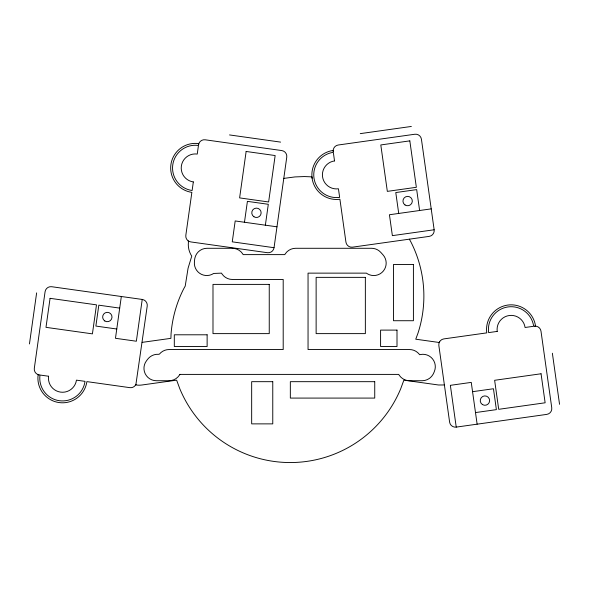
<?xml version="1.0" encoding="UTF-8"?>
<svg xmlns="http://www.w3.org/2000/svg" width="589" height="589" viewBox="0 0 589 589"><rect width="100%" height="100%" fill="white"/><g stroke="black" fill="none" stroke-linecap="round" stroke-linejoin="round"><path stroke-width="0.88" d="M29.45 343.954L36.628 292.888M121.334 296.51L115.466 338.292L136.353 341.23L142.229 299.44L51.699 286.718A5.861 5.861 0 0 0 45.081 291.71L34.309 368.309A5.861 5.861 0 0 0 39.301 374.928L38.138 374.766A24.613 24.613 0 0 0 59.091 402.567A24.613 24.613 0 0 0 86.885 381.62L129.83 387.65A5.861 5.861 0 0 0 135.912 384.418L147.221 306.059A5.861 5.861 0 0 0 142.229 299.44M244.472 222.252L247.409 201.357L268.304 204.295L265.367 225.189M274.04 247.711L286.762 157.182A5.861 5.861 0 0 0 281.77 150.563L205.171 139.792A5.861 5.861 0 0 0 198.552 144.784L198.714 143.62A24.613 24.613 0 0 0 170.913 164.574A24.613 24.613 0 0 0 191.859 192.367L185.829 235.313A5.861 5.861 0 0 0 190.814 241.932L267.421 252.703A5.861 5.861 0 0 0 274.04 247.711L232.257 241.836L235.188 220.949L276.977 226.817M439.475 341.959L439.247 342.489L415.753 339.205L418.021 333.057A119.552 119.552 0 0 0 410.842 241.836L409.355 239.171M135.912 384.418L135.787 384.934A21.101 21.101 0 0 0 141.978 384.992L176.634 380.155L179.807 388.747A119.552 119.552 0 0 0 400.711 388.747L403.877 380.155L438.54 384.992L444.393 384.97M283.78 178.401L294.942 176.928L304.322 176.56L311.964 176.862L312.104 178.276A24.613 24.613 0 0 0 339.905 199.222L345.942 242.167A5.861 5.861 0 0 0 352.561 247.152L429.167 236.388A5.861 5.861 0 0 0 434.152 229.769L421.429 139.24A5.861 5.861 0 0 0 414.811 134.248L338.204 145.012A5.861 5.861 0 0 0 333.219 151.631L333.057 150.475A24.613 24.613 0 0 0 312.104 178.276M360.277 133.629L411.35 126.451M431.214 208.874L389.432 214.749L392.37 235.644L434.152 229.769M472.555 391.685L493.449 388.747L496.387 409.635L475.492 412.572M456.232 427.113L546.761 414.391A5.861 5.861 0 0 0 551.753 407.772L540.989 331.173A5.861 5.861 0 0 0 534.37 326.181L535.526 326.019A24.613 24.613 0 0 0 507.725 305.073A24.613 24.613 0 0 0 486.779 332.873L443.834 338.903A5.861 5.861 0 0 0 438.849 345.522L449.613 422.129A5.861 5.861 0 0 0 456.232 427.113L450.357 385.331L471.252 382.394L477.127 424.183M142.118 342.371L170.891 338.351L171.075 333.617A119.552 119.552 0 0 1 183.739 288.72L185.218 286.077L188.075 268.209L191.749 256.119L190.711 254.36A21.101 21.101 0 0 1 188.406 242.337L188.266 240.93M229.526 134.933L280.592 142.111M119.707 308.113L98.812 305.176L95.874 326.07L116.769 329.008M552.372 353.238L559.55 404.312M419.611 210.509L416.673 189.614L395.779 192.551L398.716 213.446M50.065 298.328L45.986 327.344L92.414 333.867L96.493 304.852L50.065 298.328M193.332 181.927L192.124 190.512A22.735 22.735 0 0 1 172.768 164.832A22.735 22.735 0 0 1 198.456 145.476L197.249 154.068A14.062 14.062 0 0 0 181.36 166.039A14.062 14.062 0 0 0 193.332 181.927M246.136 151.469L239.613 197.897L268.628 201.975L275.151 155.548L246.136 151.469M179.851 374.398L179.373 375.208A12.421 12.421 0 0 1 169.043 380.73L156.38 380.73A12.421 12.421 0 0 1 146.595 360.652A33.22 33.22 0 0 1 148.642 358.134A12.421 12.421 0 0 1 158.551 354.313L159.435 354.092A12.421 12.421 0 0 1 169.043 349.549L283.199 349.549L283.199 279.466L232.331 279.466A12.421 12.421 0 0 1 222.001 273.944L221.516 273.134L213.667 273.451A12.421 12.421 0 0 1 194.414 261.884A37.055 37.055 0 0 1 194.834 258.276A12.421 12.421 0 0 1 207.011 248.286L232.331 248.286A12.421 12.421 0 0 1 242.661 253.807L243.147 254.617L284.811 254.617L285.297 253.807A12.421 12.421 0 0 1 295.626 248.286L371.571 248.286A12.421 12.421 0 0 1 380.803 252.394L382.968 254.794A12.421 12.421 0 0 1 367.322 273.752L366.402 273.134L308.047 273.134L308.047 349.549L409.546 349.549A12.421 12.421 0 0 1 419.154 354.092L419.626 354.725L420.561 354.504A12.421 12.421 0 0 1 434.329 371.549A30.186 30.186 0 0 1 433.121 374.243A12.421 12.421 0 0 1 422.21 380.73L409.546 380.73A12.421 12.421 0 0 1 399.217 375.208L398.738 374.398L179.851 374.398M409.826 140.867L380.803 144.946L387.334 191.373L416.349 187.295L409.826 140.867M497.226 331.401L488.634 332.608A22.735 22.735 0 0 1 507.99 306.928A22.735 22.735 0 0 1 533.671 326.277L525.079 327.484A14.062 14.062 0 0 0 509.198 315.52A14.062 14.062 0 0 0 497.226 331.401M541.055 373.772L494.627 380.295L498.706 409.311L545.134 402.788L541.055 373.772M413.412 264.468L393.489 264.468L393.489 320.725L413.412 320.725L413.412 264.468M365.357 277.36L316.131 277.36L316.131 333.624L365.357 333.624L365.357 277.36M269.247 284.391L212.99 284.391L212.99 333.624L269.247 333.624L269.247 284.391M397.001 330.105L380.59 330.105L380.59 346.516L397.001 346.516L397.001 330.105M207.129 334.795L174.307 334.795L174.307 346.516L207.129 346.516L207.129 334.795M272.766 381.679L251.665 381.679L251.665 423.874L272.766 423.874L272.766 381.679M374.737 381.679L290.34 381.679L290.34 398.083L374.737 398.083L374.737 381.679M48.585 376.238L39.993 375.031A22.735 22.735 0 0 0 59.349 400.711A22.735 22.735 0 0 0 85.03 381.355L76.445 380.148A14.062 14.062 0 0 1 60.557 392.119A14.062 14.062 0 0 1 48.585 376.238M334.523 160.922L333.315 152.33A22.735 22.735 0 0 0 313.966 178.011A22.735 22.735 0 0 0 339.647 197.367L338.439 188.774A14.062 14.062 0 0 1 322.551 176.803A14.062 14.062 0 0 1 334.523 160.922M482.362 404.518A4.69 4.69 0 0 0 489.614 400.859A4.69 4.69 0 0 0 482.825 396.404A4.69 4.69 0 0 0 482.362 404.518M104.82 320.983A4.69 4.69 0 0 0 112.013 317.221A4.69 4.69 0 0 0 105.151 312.869A4.69 4.69 0 0 0 104.82 320.983M405.063 204.987A4.69 4.69 0 0 0 412.315 201.335A4.69 4.69 0 0 0 405.519 196.881A4.69 4.69 0 0 0 405.063 204.987M253.947 216.767A4.69 4.69 0 0 0 261.141 213.004A4.69 4.69 0 0 0 254.279 208.653A4.69 4.69 0 0 0 253.947 216.767"/></g></svg>
